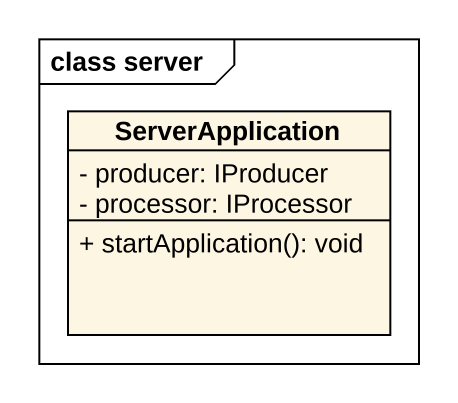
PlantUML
@startuml
mainframe class server
hide circle
hide empty members
skinparam classAttributeIconSize 0
class ServerApplication {
  - producer: IProducer
  - processor: IProcessor
  + startApplication(): void
}
@enduml
